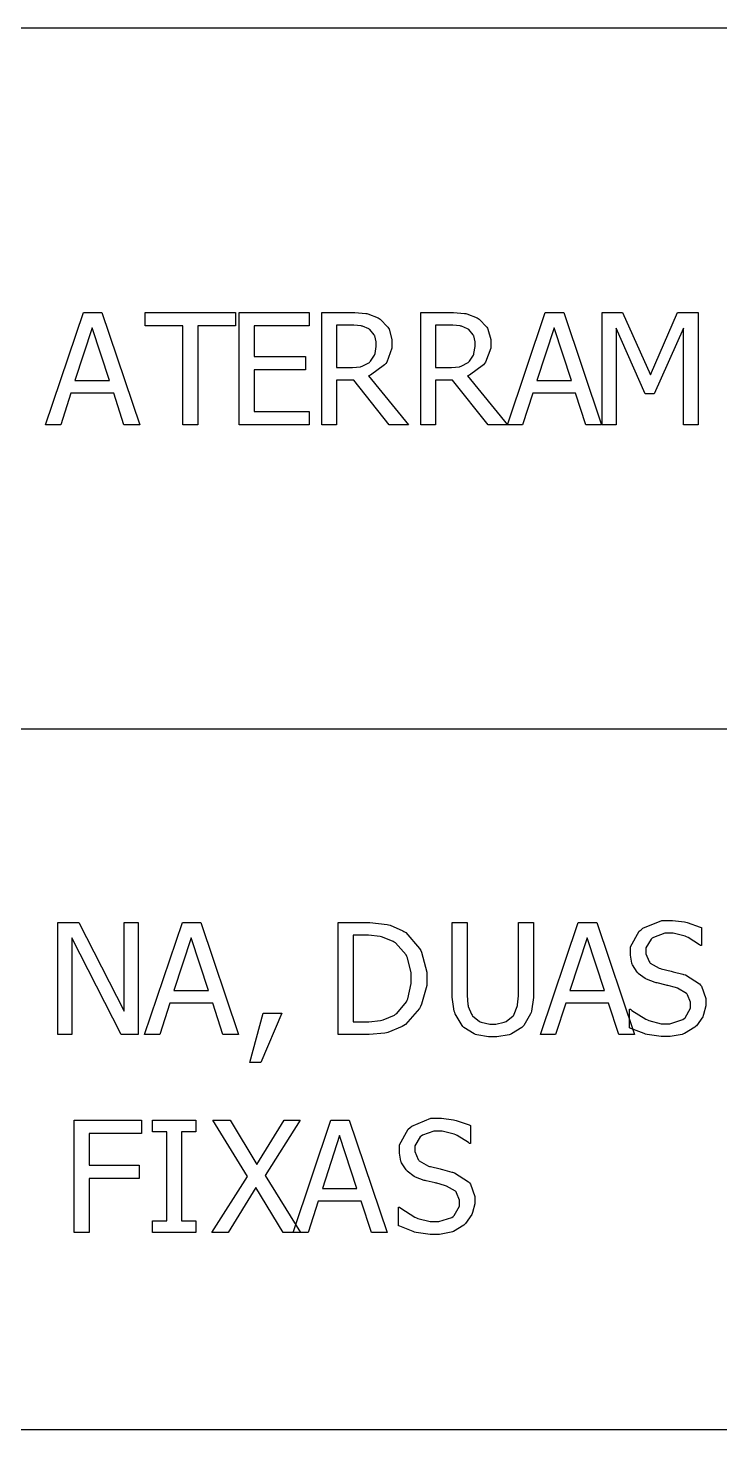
# Model space of a CAD drawing. Header units: millimetres. Extents: x 1974 to 2560, y 1429 to 1567.
# Drawn here: x 2482.3 to 2483.342, y 1520.339 to 1522.451 of the extents above; entities that cross this region are included whole.
import ezdxf

# ---------------------------------------------------------------- set-up
doc = ezdxf.new("R2010")
doc.units = ezdxf.units.MM
doc.layers.add('TEXTO', color=4, linetype='Continuous')

msp = doc.modelspace()

# ---------------------------------------------------------------- linework, layer by layer
at = {"layer": 'TEXTO', "color": 0}
for p, q in [((2507.7976, 1522.4505), (2478.9131, 1522.4505)), ((2482.3266, 1521.853), (2482.3835, 1522.0219)), ((2482.3835, 1522.0219), (2482.4112, 1522.0219)), ((2482.4112, 1522.0219), (2482.4682, 1521.853)), ((2482.4765, 1522.002), (2482.4765, 1522.0219)), ((2482.4765, 1522.0219), (2482.6125, 1522.0219)), ((2482.6125, 1522.0219), (2482.6125, 1522.002)), ((2482.6181, 1521.853), (2482.6181, 1522.0219)), ((2482.6181, 1522.0219), (2482.7236, 1522.0219)), ((2482.7236, 1522.0219), (2482.7236, 1522.002)), ((2482.7423, 1521.853), (2482.7423, 1522.0219)), ((2482.7423, 1522.0219), (2482.7858, 1522.0219)), ((2482.7858, 1522.0219), (2482.7919, 1522.0219)), ((2482.7919, 1522.0219), (2482.8085, 1522.0207)), ((2482.8085, 1522.0207), (2482.8102, 1522.0204)), ((2482.8102, 1522.0204), (2482.8117, 1522.0202)), ((2482.8117, 1522.0202), (2482.8272, 1522.014)), ((2482.8272, 1522.014), (2482.8288, 1522.013)), ((2482.8288, 1522.013), (2482.8302, 1522.0121)), ((2482.8913, 1521.853), (2482.8913, 1522.0219)), ((2482.8913, 1522.0219), (2482.9348, 1522.0219)), ((2482.9348, 1522.0219), (2482.9409, 1522.0219)), ((2482.9409, 1522.0219), (2482.9575, 1522.0207)), ((2482.9575, 1522.0207), (2482.9592, 1522.0204)), ((2482.9592, 1522.0204), (2482.9607, 1522.0202)), ((2482.9607, 1522.0202), (2482.9763, 1522.014)), ((2482.9763, 1522.014), (2482.9778, 1522.013)), ((2482.9778, 1522.013), (2482.9793, 1522.0121)), ((2483.022, 1521.853), (2483.0789, 1522.0219)), ((2483.0789, 1522.0219), (2483.1066, 1522.0219)), ((2483.1066, 1522.0219), (2483.1635, 1521.853)), ((2483.1645, 1521.853), (2483.1645, 1522.0219)), ((2483.1645, 1522.0219), (2483.1951, 1522.0219)), ((2483.1951, 1522.0219), (2483.2373, 1521.9279)), ((2483.2373, 1521.9279), (2483.2781, 1522.0219)), ((2483.2781, 1522.0219), (2483.3092, 1522.0219)), ((2483.3092, 1522.0219), (2483.3092, 1521.853)), ((2483.3092, 1522.0219), (2483.3092, 1522.0219)), ((2482.3968, 1521.999), (2482.3708, 1521.9194)), ((2482.4229, 1521.9194), (2482.3968, 1521.999)), ((2482.5333, 1522.002), (2482.4765, 1522.002)), ((2482.5333, 1521.853), (2482.5333, 1522.002)), ((2482.6125, 1522.002), (2482.5558, 1522.002)), ((2482.5558, 1522.002), (2482.5558, 1521.853)), ((2482.7236, 1522.002), (2482.6405, 1522.002)), ((2482.6405, 1522.002), (2482.6405, 1521.9558)), ((2482.787, 1522.0027), (2482.7647, 1522.0027)), ((2482.7647, 1522.0027), (2482.7647, 1521.9389)), ((2482.7906, 1522.0027), (2482.787, 1522.0027)), ((2482.8016, 1522.0017), (2482.7906, 1522.0027)), ((2482.8027, 1522.0014), (2482.8016, 1522.0017)), ((2482.8038, 1522.0012), (2482.8027, 1522.0014)), ((2482.813, 1521.9974), (2482.8038, 1522.0012)), ((2482.8139, 1521.9969), (2482.813, 1521.9974)), ((2482.8147, 1521.9963), (2482.8139, 1521.9969)), ((2482.8214, 1521.9884), (2482.8147, 1521.9963)), ((2482.8302, 1522.0121), (2482.8419, 1521.9999)), ((2482.8419, 1521.9999), (2482.8428, 1521.9983)), ((2482.8428, 1521.9983), (2482.8436, 1521.9969)), ((2482.8436, 1521.9969), (2482.848, 1521.9814)), ((2482.9359, 1522.0027), (2482.9137, 1522.0027)), ((2482.9137, 1522.0027), (2482.9137, 1521.9389)), ((2482.9396, 1522.0027), (2482.9359, 1522.0027)), ((2482.9506, 1522.0017), (2482.9396, 1522.0027)), ((2482.9517, 1522.0014), (2482.9506, 1522.0017)), ((2482.9528, 1522.0012), (2482.9517, 1522.0014)), ((2482.962, 1521.9974), (2482.9528, 1522.0012)), ((2482.9629, 1521.9969), (2482.962, 1521.9974)), ((2482.9637, 1521.9963), (2482.9629, 1521.9969)), ((2482.9704, 1521.9884), (2482.9637, 1521.9963)), ((2482.9793, 1522.0121), (2482.9909, 1521.9999)), ((2482.9909, 1521.9999), (2482.9918, 1521.9983)), ((2482.9918, 1521.9983), (2482.9926, 1521.9969)), ((2482.9926, 1521.9969), (2482.9969, 1521.9814)), ((2483.0922, 1521.999), (2483.0662, 1521.9194)), ((2483.1183, 1521.9194), (2483.0922, 1521.999)), ((2483.2292, 1521.8996), (2483.1855, 1521.9985)), ((2483.1855, 1521.9985), (2483.1855, 1521.853)), ((2483.2868, 1521.9985), (2483.2428, 1521.8996)), ((2483.2868, 1521.853), (2483.2868, 1521.9985)), ((2482.8219, 1521.9874), (2482.8214, 1521.9884)), ((2482.8223, 1521.9866), (2482.8219, 1521.9874)), ((2482.8245, 1521.9776), (2482.8223, 1521.9866)), ((2482.8226, 1521.9601), (2482.8245, 1521.9709)), ((2482.8245, 1521.9744), (2482.8245, 1521.9776)), ((2482.8245, 1521.9709), (2482.8245, 1521.9744)), ((2482.8245, 1521.9744), (2482.8245, 1521.9744)), ((2482.848, 1521.9814), (2482.848, 1521.9761)), ((2482.848, 1521.9761), (2482.848, 1521.9684)), ((2482.9709, 1521.9874), (2482.9704, 1521.9884)), ((2482.9713, 1521.9866), (2482.9709, 1521.9874)), ((2482.9734, 1521.9776), (2482.9713, 1521.9866)), ((2482.9715, 1521.9601), (2482.9734, 1521.9709)), ((2482.9734, 1521.9744), (2482.9734, 1521.9776)), ((2482.9734, 1521.9709), (2482.9734, 1521.9744)), ((2482.9734, 1521.9744), (2482.9734, 1521.9744)), ((2482.9969, 1521.9814), (2482.9969, 1521.9761)), ((2482.9969, 1521.9761), (2482.9969, 1521.9684)), ((2482.6405, 1521.9558), (2482.718, 1521.9558)), ((2482.718, 1521.9558), (2482.718, 1521.9358)), ((2482.8157, 1521.9485), (2482.8218, 1521.9579)), ((2482.8218, 1521.9579), (2482.8222, 1521.9589)), ((2482.8222, 1521.9589), (2482.8226, 1521.9601)), ((2482.848, 1521.9684), (2482.8402, 1521.9472)), ((2482.9647, 1521.9485), (2482.9707, 1521.9579)), ((2482.9707, 1521.9579), (2482.9711, 1521.9589)), ((2482.9711, 1521.9589), (2482.9715, 1521.9601)), ((2482.9969, 1521.9684), (2482.9891, 1521.9472)), ((2482.718, 1521.9358), (2482.6405, 1521.9358)), ((2482.6405, 1521.9358), (2482.6405, 1521.873)), ((2482.7647, 1521.9389), (2482.7845, 1521.9389)), ((2482.7845, 1521.9389), (2482.7887, 1521.9389)), ((2482.7887, 1521.9389), (2482.8005, 1521.9403)), ((2482.8005, 1521.9403), (2482.8018, 1521.9406)), ((2482.8018, 1521.9406), (2482.8031, 1521.9409)), ((2482.8031, 1521.9409), (2482.814, 1521.9467)), ((2482.814, 1521.9467), (2482.8149, 1521.9476)), ((2482.8149, 1521.9476), (2482.8157, 1521.9485)), ((2482.837, 1521.943), (2482.8156, 1521.9276)), ((2482.8386, 1521.9451), (2482.837, 1521.943)), ((2482.8402, 1521.9472), (2482.8386, 1521.9451)), ((2482.9137, 1521.9389), (2482.9335, 1521.9389)), ((2482.9335, 1521.9389), (2482.9378, 1521.9389)), ((2482.9378, 1521.9389), (2482.9495, 1521.9403)), ((2482.9495, 1521.9403), (2482.9509, 1521.9406)), ((2482.9509, 1521.9406), (2482.9521, 1521.9409)), ((2482.9521, 1521.9409), (2482.963, 1521.9467)), ((2482.963, 1521.9467), (2482.9639, 1521.9476)), ((2482.9639, 1521.9476), (2482.9647, 1521.9485)), ((2482.986, 1521.943), (2482.9646, 1521.9276)), ((2482.9875, 1521.9451), (2482.986, 1521.943)), ((2482.9891, 1521.9472), (2482.9875, 1521.9451)), ((2482.3708, 1521.9194), (2482.4229, 1521.9194)), ((2482.3708, 1521.9194), (2482.3708, 1521.9194)), ((2482.7904, 1521.9202), (2482.7647, 1521.9202)), ((2482.7647, 1521.9202), (2482.7647, 1521.853)), ((2482.8439, 1521.853), (2482.7904, 1521.9202)), ((2482.8156, 1521.9276), (2482.8129, 1521.9265)), ((2482.8129, 1521.9265), (2482.873, 1521.853)), ((2482.8129, 1521.9265), (2482.8129, 1521.9265)), ((2482.9393, 1521.9202), (2482.9137, 1521.9202)), ((2482.9137, 1521.9202), (2482.9137, 1521.853)), ((2482.9928, 1521.853), (2482.9393, 1521.9202)), ((2482.9646, 1521.9276), (2482.9619, 1521.9265)), ((2482.9619, 1521.9265), (2483.0221, 1521.853)), ((2482.9619, 1521.9265), (2482.9619, 1521.9265)), ((2483.0662, 1521.9194), (2483.1183, 1521.9194)), ((2483.0662, 1521.9194), (2483.0662, 1521.9194)), ((2482.3646, 1521.9003), (2482.3493, 1521.853)), ((2482.4291, 1521.9003), (2482.3646, 1521.9003)), ((2482.4444, 1521.853), (2482.4291, 1521.9003)), ((2483.06, 1521.9003), (2483.0447, 1521.853)), ((2483.1245, 1521.9003), (2483.06, 1521.9003)), ((2483.1398, 1521.853), (2483.1245, 1521.9003)), ((2483.2428, 1521.8996), (2483.2292, 1521.8996)), ((2482.6405, 1521.873), (2482.7236, 1521.873)), ((2482.7236, 1521.873), (2482.7236, 1521.853)), ((2482.3493, 1521.853), (2482.3266, 1521.853)), ((2482.3493, 1521.853), (2482.3493, 1521.853)), ((2482.4682, 1521.853), (2482.4444, 1521.853)), ((2482.5558, 1521.853), (2482.5333, 1521.853)), ((2482.5558, 1521.853), (2482.5558, 1521.853)), ((2482.7236, 1521.853), (2482.6181, 1521.853)), ((2482.7236, 1521.853), (2482.7236, 1521.853)), ((2482.7647, 1521.853), (2482.7423, 1521.853)), ((2482.873, 1521.853), (2482.8439, 1521.853)), ((2482.9137, 1521.853), (2482.8913, 1521.853)), ((2483.0221, 1521.853), (2482.9928, 1521.853)), ((2483.0447, 1521.853), (2483.022, 1521.853)), ((2483.0447, 1521.853), (2483.0447, 1521.853)), ((2483.1635, 1521.853), (2483.1398, 1521.853)), ((2483.1855, 1521.853), (2483.1645, 1521.853)), ((2483.3092, 1521.853), (2483.2868, 1521.853)), ((2507.7976, 1521.3945), (2478.9131, 1521.3945)), ((2483.2256, 1521.0946), (2483.2542, 1521.1061)), ((2483.2542, 1521.1061), (2483.2638, 1521.1061)), ((2483.2638, 1521.1061), (2483.2705, 1521.1061)), ((2483.2705, 1521.1061), (2483.2886, 1521.1038)), ((2482.3448, 1520.9341), (2482.3448, 1521.103)), ((2482.3448, 1521.103), (2482.3767, 1521.103)), ((2482.3767, 1521.103), (2482.4446, 1520.9693)), ((2482.4446, 1520.9693), (2482.4446, 1521.103)), ((2482.4446, 1521.103), (2482.4657, 1521.103)), ((2482.4657, 1521.103), (2482.4657, 1520.9341)), ((2482.4657, 1521.103), (2482.4657, 1521.103)), ((2482.4756, 1520.9341), (2482.5325, 1521.103)), ((2482.5325, 1521.103), (2482.5603, 1521.103)), ((2482.5603, 1521.103), (2482.6172, 1520.9341)), ((2482.7671, 1520.9341), (2482.7671, 1521.103)), ((2482.7671, 1521.103), (2482.8055, 1521.103)), ((2482.8067, 1521.0837), (2482.7896, 1521.0837)), ((2482.7896, 1521.0837), (2482.7896, 1520.9534)), ((2482.8055, 1521.103), (2482.8148, 1521.103)), ((2482.8126, 1521.0837), (2482.8067, 1521.0837)), ((2482.8303, 1521.0817), (2482.8126, 1521.0837)), ((2482.8148, 1521.103), (2482.8406, 1521.1001)), ((2482.8406, 1521.1001), (2482.843, 1521.0994)), ((2482.843, 1521.0994), (2482.8452, 1521.0988)), ((2482.8452, 1521.0988), (2482.8644, 1521.0907)), ((2482.8644, 1521.0907), (2482.8661, 1521.0896)), ((2482.8661, 1521.0896), (2482.8688, 1521.0879)), ((2482.8688, 1521.0879), (2482.8897, 1521.064)), ((2482.9388, 1520.9976), (2482.9388, 1521.103)), ((2482.9388, 1521.103), (2482.9613, 1521.103)), ((2482.9613, 1521.103), (2482.9613, 1520.9976)), ((2483.0385, 1520.997), (2483.0385, 1521.103)), ((2483.0385, 1521.103), (2483.061, 1521.103)), ((2483.061, 1521.103), (2483.061, 1520.9976)), ((2483.0716, 1520.9341), (2483.1286, 1521.103)), ((2483.1286, 1521.103), (2483.1563, 1521.103)), ((2483.1563, 1521.103), (2483.2132, 1520.9341)), ((2483.2071, 1521.0664), (2483.2203, 1521.0899)), ((2483.2203, 1521.0899), (2483.223, 1521.0922)), ((2483.223, 1521.0922), (2483.2256, 1521.0946)), ((2483.259, 1521.0867), (2483.2416, 1521.0805)), ((2483.2654, 1521.0867), (2483.259, 1521.0867)), ((2483.2714, 1521.0867), (2483.2654, 1521.0867)), ((2483.2896, 1521.0822), (2483.2714, 1521.0867)), ((2483.2886, 1521.1038), (2483.2907, 1521.1033)), ((2483.2907, 1521.1033), (2483.2927, 1521.1028)), ((2483.2927, 1521.1028), (2483.3122, 1521.0961)), ((2483.3122, 1521.0961), (2483.3141, 1521.0953)), ((2483.3141, 1521.0953), (2483.3141, 1521.0682)), ((2482.4405, 1520.9341), (2482.3658, 1521.0798)), ((2482.3658, 1521.0798), (2482.3658, 1520.9341)), ((2482.5458, 1521.0801), (2482.5198, 1521.0004)), ((2482.5719, 1521.0004), (2482.5458, 1521.0801)), ((2482.8321, 1521.0814), (2482.8303, 1521.0817)), ((2482.8337, 1521.081), (2482.8321, 1521.0814)), ((2482.8498, 1521.0745), (2482.8337, 1521.081)), ((2482.8513, 1521.0735), (2482.8498, 1521.0745)), ((2482.8533, 1521.0722), (2482.8513, 1521.0735)), ((2482.8694, 1521.0544), (2482.8533, 1521.0722)), ((2482.8897, 1521.064), (2482.8913, 1521.061)), ((2483.1419, 1521.0801), (2483.1159, 1521.0004)), ((2483.168, 1521.0004), (2483.1419, 1521.0801)), ((2483.2071, 1521.0578), (2483.2071, 1521.0664)), ((2483.2384, 1521.0781), (2483.2303, 1521.0647)), ((2483.2303, 1521.0647), (2483.2303, 1521.0601)), ((2483.24, 1521.0793), (2483.2384, 1521.0781)), ((2483.2416, 1521.0805), (2483.24, 1521.0793)), ((2483.2917, 1521.0812), (2483.2896, 1521.0822)), ((2483.2938, 1521.0803), (2483.2917, 1521.0812)), ((2483.3111, 1521.0695), (2483.2938, 1521.0803)), ((2483.3124, 1521.0682), (2483.3111, 1521.0695)), ((2483.3141, 1521.0682), (2483.3124, 1521.0682)), ((2482.8704, 1521.052), (2482.8694, 1521.0544)), ((2482.8715, 1521.0498), (2482.8704, 1521.052)), ((2482.8769, 1521.027), (2482.8715, 1521.0498)), ((2482.8913, 1521.061), (2482.8927, 1521.0581)), ((2482.8927, 1521.0581), (2482.9003, 1521.0284)), ((2483.2071, 1521.0538), (2483.2071, 1521.0578)), ((2483.2094, 1521.0416), (2483.2071, 1521.0538)), ((2483.2099, 1521.0403), (2483.2094, 1521.0416)), ((2483.2303, 1521.0601), (2483.2303, 1521.0558)), ((2483.2303, 1521.0558), (2483.2351, 1521.0441)), ((2483.2351, 1521.0441), (2483.2361, 1521.043)), ((2483.2361, 1521.043), (2483.2369, 1521.042)), ((2483.2369, 1521.042), (2483.2506, 1521.0342)), ((2482.8769, 1521.0187), (2482.8769, 1521.027)), ((2482.9003, 1521.0284), (2482.9003, 1521.0184)), ((2483.2104, 1521.0391), (2483.2099, 1521.0403)), ((2483.2172, 1521.0282), (2483.2104, 1521.0391)), ((2483.218, 1521.0272), (2483.2172, 1521.0282)), ((2483.2189, 1521.0263), (2483.218, 1521.0272)), ((2483.2291, 1521.0187), (2483.2189, 1521.0263)), ((2483.2506, 1521.0342), (2483.2525, 1521.0337)), ((2483.2525, 1521.0337), (2483.2536, 1521.0334)), ((2483.2536, 1521.0334), (2483.2682, 1521.0299)), ((2483.2682, 1521.0299), (2483.2699, 1521.0294)), ((2483.2699, 1521.0294), (2483.2716, 1521.0289)), ((2483.2716, 1521.0289), (2483.2859, 1521.0253)), ((2483.2859, 1521.0253), (2483.2871, 1521.0249)), ((2483.2871, 1521.0249), (2483.29, 1521.024)), ((2483.29, 1521.024), (2483.3113, 1521.0106)), ((2482.5198, 1521.0004), (2482.5719, 1521.0004)), ((2482.5198, 1521.0004), (2482.5198, 1521.0004)), ((2482.872, 1520.988), (2482.8769, 1521.0111)), ((2482.8769, 1521.0111), (2482.8769, 1521.0187)), ((2482.8769, 1521.0187), (2482.8769, 1521.0187)), ((2482.9003, 1521.008), (2482.8924, 1520.9798)), ((2482.9003, 1521.0184), (2482.9003, 1521.008)), ((2482.9003, 1521.0184), (2482.9003, 1521.0184)), ((2483.1159, 1521.0004), (2483.168, 1521.0004)), ((2483.1159, 1521.0004), (2483.1159, 1521.0004)), ((2483.2302, 1521.018), (2483.2291, 1521.0187)), ((2483.2314, 1521.0174), (2483.2302, 1521.018)), ((2483.2445, 1521.0127), (2483.2314, 1521.0174)), ((2483.246, 1521.0123), (2483.2445, 1521.0127)), ((2483.2475, 1521.0119), (2483.246, 1521.0123)), ((2483.261, 1521.0086), (2483.2475, 1521.0119)), ((2483.2622, 1521.0083), (2483.261, 1521.0086)), ((2483.2632, 1521.0081), (2483.2622, 1521.0083)), ((2483.2751, 1521.0049), (2483.2632, 1521.0081)), ((2483.2764, 1521.0045), (2483.2751, 1521.0049)), ((2483.2782, 1521.004), (2483.2764, 1521.0045)), ((2483.2915, 1520.9962), (2483.2782, 1521.004)), ((2483.3113, 1521.0106), (2483.3126, 1521.0088)), ((2483.3126, 1521.0088), (2483.3139, 1521.007)), ((2483.3139, 1521.007), (2483.3206, 1520.9884)), ((2482.5136, 1520.9813), (2482.4983, 1520.9341)), ((2482.5781, 1520.9813), (2482.5136, 1520.9813)), ((2482.5934, 1520.9341), (2482.5781, 1520.9813)), ((2482.8554, 1520.966), (2482.87, 1520.9837)), ((2482.87, 1520.9837), (2482.871, 1520.9858)), ((2482.871, 1520.9858), (2482.872, 1520.988)), ((2482.8924, 1520.9798), (2482.8909, 1520.9767)), ((2482.9388, 1520.9906), (2482.9388, 1520.9976)), ((2482.9418, 1520.9694), (2482.9388, 1520.9906)), ((2482.9613, 1520.9976), (2482.9613, 1520.9928)), ((2482.9613, 1520.9928), (2482.9625, 1520.9793)), ((2482.9625, 1520.9793), (2482.9628, 1520.978)), ((2482.9628, 1520.978), (2482.963, 1520.9767)), ((2483.037, 1520.9778), (2483.0372, 1520.9792)), ((2483.0372, 1520.9792), (2483.0385, 1520.9926)), ((2483.0385, 1520.9926), (2483.0385, 1520.997)), ((2483.061, 1520.9901), (2483.058, 1520.9696)), ((2483.061, 1520.9976), (2483.061, 1520.9901)), ((2483.1096, 1520.9813), (2483.0943, 1520.9341)), ((2483.1742, 1520.9813), (2483.1096, 1520.9813)), ((2483.1895, 1520.9341), (2483.1742, 1520.9813)), ((2483.2923, 1520.9951), (2483.2915, 1520.9962)), ((2483.2931, 1520.9942), (2483.2923, 1520.9951)), ((2483.2973, 1520.9829), (2483.2931, 1520.9942)), ((2483.2973, 1520.9787), (2483.2973, 1520.9829)), ((2483.2973, 1520.974), (2483.2973, 1520.9787)), ((2483.3206, 1520.9884), (2483.3206, 1520.9822)), ((2483.3206, 1520.9822), (2483.3206, 1520.9773)), ((2482.6341, 1520.8922), (2482.6541, 1520.9664)), ((2482.6824, 1520.9664), (2482.6507, 1520.8922)), ((2482.6541, 1520.9664), (2482.6824, 1520.9664)), ((2482.6541, 1520.9664), (2482.6541, 1520.9664)), ((2482.8347, 1520.9562), (2482.8519, 1520.9635)), ((2482.8519, 1520.9635), (2482.8534, 1520.9647)), ((2482.8534, 1520.9647), (2482.8554, 1520.966)), ((2482.8893, 1520.9736), (2482.8684, 1520.9493)), ((2482.8909, 1520.9767), (2482.8893, 1520.9736)), ((2482.9425, 1520.9673), (2482.9418, 1520.9694)), ((2482.9431, 1520.9652), (2482.9425, 1520.9673)), ((2482.9535, 1520.9477), (2482.9431, 1520.9652)), ((2482.963, 1520.9767), (2482.9678, 1520.9647)), ((2482.9678, 1520.9647), (2482.9686, 1520.9635)), ((2482.9686, 1520.9635), (2482.9693, 1520.9625)), ((2482.9693, 1520.9625), (2482.9796, 1520.9539)), ((2483.0199, 1520.9539), (2483.0305, 1520.9625)), ((2483.0305, 1520.9625), (2483.0313, 1520.9635)), ((2483.0313, 1520.9635), (2483.0319, 1520.9647)), ((2483.0319, 1520.9647), (2483.0367, 1520.9766)), ((2483.0367, 1520.9766), (2483.037, 1520.9778)), ((2483.0568, 1520.9654), (2483.0464, 1520.9476)), ((2483.0575, 1520.9675), (2483.0568, 1520.9654)), ((2483.058, 1520.9696), (2483.0575, 1520.9675)), ((2483.2058, 1520.9442), (2483.2058, 1520.9723)), ((2483.2058, 1520.9723), (2483.2074, 1520.9723)), ((2483.2074, 1520.9723), (2483.2092, 1520.9706)), ((2483.2092, 1520.9706), (2483.2301, 1520.9572)), ((2483.2301, 1520.9572), (2483.2326, 1520.9562)), ((2483.2666, 1520.9505), (2483.2861, 1520.957)), ((2483.2861, 1520.957), (2483.2878, 1520.9583)), ((2483.2878, 1520.9583), (2483.2893, 1520.9596)), ((2483.2893, 1520.9596), (2483.2973, 1520.974)), ((2483.316, 1520.9611), (2483.3065, 1520.9475)), ((2483.3167, 1520.9627), (2483.316, 1520.9611)), ((2483.3173, 1520.9644), (2483.3167, 1520.9627)), ((2483.3206, 1520.9773), (2483.3173, 1520.9644)), ((2482.7896, 1520.9534), (2482.8067, 1520.9534)), ((2482.8067, 1520.9534), (2482.8132, 1520.9534)), ((2482.8132, 1520.9534), (2482.8309, 1520.9553)), ((2482.8375, 1520.9364), (2482.8139, 1520.9341)), ((2482.8309, 1520.9553), (2482.8329, 1520.9557)), ((2482.8329, 1520.9557), (2482.8347, 1520.9562)), ((2482.8398, 1520.9368), (2482.8375, 1520.9364)), ((2482.8419, 1520.9373), (2482.8398, 1520.9368)), ((2482.8636, 1520.9463), (2482.8419, 1520.9373)), ((2482.8658, 1520.9476), (2482.8636, 1520.9463)), ((2482.8684, 1520.9493), (2482.8658, 1520.9476)), ((2482.9549, 1520.9461), (2482.9535, 1520.9477)), ((2482.9562, 1520.9449), (2482.9549, 1520.9461)), ((2482.972, 1520.9352), (2482.9562, 1520.9449)), ((2482.9796, 1520.9539), (2482.9809, 1520.9533)), ((2482.9809, 1520.9533), (2482.9822, 1520.9527)), ((2482.9822, 1520.9527), (2482.9954, 1520.9498)), ((2482.9954, 1520.9498), (2482.9998, 1520.9498)), ((2482.9998, 1520.9498), (2483.0045, 1520.9498)), ((2483.0045, 1520.9498), (2483.0172, 1520.9527)), ((2483.0172, 1520.9527), (2483.0185, 1520.9533)), ((2483.0185, 1520.9533), (2483.0199, 1520.9539)), ((2483.0436, 1520.9449), (2483.0279, 1520.9352)), ((2483.0449, 1520.9461), (2483.0436, 1520.9449)), ((2483.0464, 1520.9476), (2483.0449, 1520.9461)), ((2483.2076, 1520.9433), (2483.2058, 1520.9442)), ((2483.2278, 1520.9356), (2483.2076, 1520.9433)), ((2483.2326, 1520.9562), (2483.2349, 1520.9552)), ((2483.2349, 1520.9552), (2483.2534, 1520.9505)), ((2483.2534, 1520.9505), (2483.2596, 1520.9505)), ((2483.2596, 1520.9505), (2483.2666, 1520.9505)), ((2483.2886, 1520.9357), (2483.2869, 1520.9351)), ((2483.304, 1520.9452), (2483.2886, 1520.9357)), ((2483.3053, 1520.9463), (2483.304, 1520.9452)), ((2483.3065, 1520.9475), (2483.3053, 1520.9463)), ((2482.3658, 1520.9341), (2482.3448, 1520.9341)), ((2482.4657, 1520.9341), (2482.4405, 1520.9341)), ((2482.4983, 1520.9341), (2482.4756, 1520.9341)), ((2482.4983, 1520.9341), (2482.4983, 1520.9341)), ((2482.6172, 1520.9341), (2482.5934, 1520.9341)), ((2482.806, 1520.9341), (2482.7671, 1520.9341)), ((2482.8139, 1520.9341), (2482.806, 1520.9341)), ((2482.9739, 1520.9345), (2482.972, 1520.9352)), ((2482.9758, 1520.9339), (2482.9739, 1520.9345)), ((2482.9933, 1520.9306), (2482.9758, 1520.9339)), ((2482.9998, 1520.9306), (2482.9933, 1520.9306)), ((2483.006, 1520.9306), (2482.9998, 1520.9306)), ((2482.9998, 1520.9306), (2482.9998, 1520.9306)), ((2483.0243, 1520.9339), (2483.006, 1520.9306)), ((2483.0261, 1520.9345), (2483.0243, 1520.9339)), ((2483.0279, 1520.9352), (2483.0261, 1520.9345)), ((2483.0943, 1520.9341), (2483.0716, 1520.9341)), ((2483.0943, 1520.9341), (2483.0943, 1520.9341)), ((2483.2132, 1520.9341), (2483.1895, 1520.9341)), ((2483.23, 1520.9349), (2483.2278, 1520.9356)), ((2483.2321, 1520.9343), (2483.23, 1520.9349)), ((2483.2533, 1520.9311), (2483.2321, 1520.9343)), ((2483.2612, 1520.9311), (2483.2533, 1520.9311)), ((2483.2671, 1520.9311), (2483.2612, 1520.9311)), ((2483.2612, 1520.9311), (2483.2612, 1520.9311)), ((2483.2852, 1520.9344), (2483.2671, 1520.9311)), ((2483.2869, 1520.9351), (2483.2852, 1520.9344)), ((2482.6507, 1520.8922), (2482.6341, 1520.8922)), ((2482.3697, 1520.636), (2482.3697, 1520.805)), ((2482.3697, 1520.805), (2482.4708, 1520.805)), ((2482.4708, 1520.805), (2482.4708, 1520.785)), ((2482.4708, 1520.805), (2482.4708, 1520.805)), ((2482.4873, 1520.7877), (2482.4873, 1520.805)), ((2482.4873, 1520.805), (2482.5529, 1520.805)), ((2482.5529, 1520.805), (2482.5529, 1520.7877)), ((2482.6306, 1520.7206), (2482.5785, 1520.805)), ((2482.5785, 1520.805), (2482.6042, 1520.805)), ((2482.6042, 1520.805), (2482.6446, 1520.7386)), ((2482.6446, 1520.7386), (2482.6855, 1520.805)), ((2482.7099, 1520.805), (2482.6571, 1520.7217)), ((2482.6855, 1520.805), (2482.7099, 1520.805)), ((2482.6992, 1520.636), (2482.756, 1520.805)), ((2482.756, 1520.805), (2482.7838, 1520.805)), ((2482.7838, 1520.805), (2482.8407, 1520.636)), ((2482.8593, 1520.7683), (2482.8726, 1520.7918)), ((2482.8726, 1520.7918), (2482.8753, 1520.7941)), ((2482.8753, 1520.7941), (2482.8779, 1520.7964)), ((2482.8779, 1520.7964), (2482.9064, 1520.808)), ((2482.9112, 1520.7887), (2482.8938, 1520.7825)), ((2482.9064, 1520.808), (2482.916, 1520.808)), ((2482.9176, 1520.7887), (2482.9112, 1520.7887)), ((2482.916, 1520.808), (2482.9227, 1520.808)), ((2482.9236, 1520.7887), (2482.9176, 1520.7887)), ((2482.9227, 1520.808), (2482.9408, 1520.8056)), ((2482.9418, 1520.7841), (2482.9236, 1520.7887)), ((2482.9408, 1520.8056), (2482.9429, 1520.8051)), ((2482.9429, 1520.8051), (2482.9449, 1520.8048)), ((2482.9449, 1520.8048), (2482.9644, 1520.798)), ((2482.9644, 1520.798), (2482.9663, 1520.7971)), ((2482.9663, 1520.7971), (2482.9663, 1520.7702)), ((2482.4708, 1520.785), (2482.3922, 1520.785)), ((2482.3922, 1520.785), (2482.3922, 1520.7373)), ((2482.5089, 1520.7877), (2482.4873, 1520.7877)), ((2482.5089, 1520.6534), (2482.5089, 1520.7877)), ((2482.5529, 1520.7877), (2482.5314, 1520.7877)), ((2482.5314, 1520.7877), (2482.5314, 1520.6534)), ((2482.7693, 1520.782), (2482.7434, 1520.7024)), ((2482.7954, 1520.7024), (2482.7693, 1520.782)), ((2482.8593, 1520.7597), (2482.8593, 1520.7683)), ((2482.8906, 1520.7801), (2482.8826, 1520.7666)), ((2482.8922, 1520.7813), (2482.8906, 1520.7801)), ((2482.8938, 1520.7825), (2482.8922, 1520.7813)), ((2482.944, 1520.7832), (2482.9418, 1520.7841)), ((2482.946, 1520.7823), (2482.944, 1520.7832)), ((2482.9633, 1520.7715), (2482.946, 1520.7823)), ((2482.9646, 1520.7702), (2482.9633, 1520.7715)), ((2482.9663, 1520.7702), (2482.9646, 1520.7702)), ((2482.8593, 1520.7556), (2482.8593, 1520.7597)), ((2482.8616, 1520.7435), (2482.8593, 1520.7556)), ((2482.8826, 1520.7666), (2482.8826, 1520.7621)), ((2482.8826, 1520.7621), (2482.8826, 1520.7578)), ((2482.8826, 1520.7578), (2482.8873, 1520.746)), ((2482.8873, 1520.746), (2482.8883, 1520.7449)), ((2482.3922, 1520.7373), (2482.4675, 1520.7373)), ((2482.4675, 1520.7373), (2482.4675, 1520.7173)), ((2482.8621, 1520.7423), (2482.8616, 1520.7435)), ((2482.8626, 1520.741), (2482.8621, 1520.7423)), ((2482.8694, 1520.7302), (2482.8626, 1520.741)), ((2482.8702, 1520.7292), (2482.8694, 1520.7302)), ((2482.8711, 1520.7283), (2482.8702, 1520.7292)), ((2482.8813, 1520.7206), (2482.8711, 1520.7283)), ((2482.8883, 1520.7449), (2482.8891, 1520.744)), ((2482.8891, 1520.744), (2482.9029, 1520.7361)), ((2482.9029, 1520.7361), (2482.9048, 1520.7356)), ((2482.9048, 1520.7356), (2482.9059, 1520.7353)), ((2482.9059, 1520.7353), (2482.9205, 1520.7317)), ((2482.9205, 1520.7317), (2482.9222, 1520.7312)), ((2482.9222, 1520.7312), (2482.9239, 1520.7309)), ((2482.9239, 1520.7309), (2482.9381, 1520.7271)), ((2482.9381, 1520.7271), (2482.9393, 1520.7268)), ((2482.9393, 1520.7268), (2482.9422, 1520.7259)), ((2482.9422, 1520.7259), (2482.9635, 1520.7125)), ((2482.4675, 1520.7173), (2482.3922, 1520.7173)), ((2482.3922, 1520.7173), (2482.3922, 1520.636)), ((2482.5769, 1520.636), (2482.6306, 1520.7206)), ((2482.6431, 1520.7037), (2482.6012, 1520.636)), ((2482.6842, 1520.636), (2482.6431, 1520.7037)), ((2482.6571, 1520.7217), (2482.7101, 1520.636)), ((2482.6571, 1520.7217), (2482.6571, 1520.7217)), ((2482.8825, 1520.72), (2482.8813, 1520.7206)), ((2482.8836, 1520.7194), (2482.8825, 1520.72)), ((2482.8967, 1520.7145), (2482.8836, 1520.7194)), ((2482.8982, 1520.7142), (2482.8967, 1520.7145)), ((2482.8997, 1520.7138), (2482.8982, 1520.7142)), ((2482.9132, 1520.7106), (2482.8997, 1520.7138)), ((2482.9144, 1520.7103), (2482.9132, 1520.7106)), ((2482.9154, 1520.7101), (2482.9144, 1520.7103)), ((2482.9273, 1520.7069), (2482.9154, 1520.7101)), ((2482.9286, 1520.7065), (2482.9273, 1520.7069)), ((2482.9304, 1520.706), (2482.9286, 1520.7065)), ((2482.9437, 1520.6981), (2482.9304, 1520.706)), ((2482.9635, 1520.7125), (2482.9648, 1520.7107)), ((2482.9648, 1520.7107), (2482.9662, 1520.7089)), ((2482.9662, 1520.7089), (2482.9729, 1520.6904)), ((2482.7371, 1520.6832), (2482.7218, 1520.636)), ((2482.8017, 1520.6832), (2482.7371, 1520.6832)), ((2482.7434, 1520.7024), (2482.7954, 1520.7024)), ((2482.7434, 1520.7024), (2482.7434, 1520.7024)), ((2482.817, 1520.636), (2482.8017, 1520.6832)), ((2482.9445, 1520.6971), (2482.9437, 1520.6981)), ((2482.9453, 1520.696), (2482.9445, 1520.6971)), ((2482.9495, 1520.6848), (2482.9453, 1520.696)), ((2482.9495, 1520.6806), (2482.9495, 1520.6848)), ((2482.9729, 1520.6904), (2482.9729, 1520.6842)), ((2482.9729, 1520.6842), (2482.9729, 1520.6793)), ((2482.858, 1520.6462), (2482.858, 1520.6743)), ((2482.858, 1520.6743), (2482.8596, 1520.6743)), ((2482.8596, 1520.6743), (2482.8614, 1520.6726)), ((2482.8614, 1520.6726), (2482.8824, 1520.6591)), ((2482.94, 1520.6601), (2482.9415, 1520.6615)), ((2482.9415, 1520.6615), (2482.9495, 1520.6758)), ((2482.9495, 1520.6758), (2482.9495, 1520.6806)), ((2482.9682, 1520.6631), (2482.9587, 1520.6495)), ((2482.9689, 1520.6647), (2482.9682, 1520.6631)), ((2482.9695, 1520.6663), (2482.9689, 1520.6647)), ((2482.9729, 1520.6793), (2482.9695, 1520.6663)), ((2482.4873, 1520.636), (2482.4873, 1520.6534)), ((2482.4873, 1520.6534), (2482.5089, 1520.6534)), ((2482.5314, 1520.6534), (2482.5529, 1520.6534)), ((2482.5529, 1520.6534), (2482.5529, 1520.636)), ((2482.5529, 1520.6534), (2482.5529, 1520.6534)), ((2482.8599, 1520.6453), (2482.858, 1520.6462)), ((2482.88, 1520.6374), (2482.8599, 1520.6453)), ((2482.8824, 1520.6591), (2482.8848, 1520.6581)), ((2482.8848, 1520.6581), (2482.8871, 1520.6572)), ((2482.8871, 1520.6572), (2482.9056, 1520.6524)), ((2482.9056, 1520.6524), (2482.9119, 1520.6524)), ((2482.9119, 1520.6524), (2482.9188, 1520.6524)), ((2482.9188, 1520.6524), (2482.9383, 1520.6588)), ((2482.9383, 1520.6588), (2482.94, 1520.6601)), ((2482.9562, 1520.6471), (2482.9408, 1520.6376)), ((2482.9575, 1520.6483), (2482.9562, 1520.6471)), ((2482.9587, 1520.6495), (2482.9575, 1520.6483)), ((2482.3922, 1520.636), (2482.3697, 1520.636)), ((2482.5529, 1520.636), (2482.4873, 1520.636)), ((2482.6012, 1520.636), (2482.5769, 1520.636)), ((2482.7101, 1520.636), (2482.6842, 1520.636)), ((2482.7218, 1520.636), (2482.6992, 1520.636)), ((2482.7218, 1520.636), (2482.7218, 1520.636)), ((2482.8407, 1520.636), (2482.817, 1520.636)), ((2482.8822, 1520.6367), (2482.88, 1520.6374)), ((2482.8843, 1520.6362), (2482.8822, 1520.6367)), ((2482.9056, 1520.6329), (2482.8843, 1520.6362)), ((2482.9135, 1520.6329), (2482.9056, 1520.6329)), ((2482.9194, 1520.6329), (2482.9135, 1520.6329)), ((2482.9135, 1520.6329), (2482.9135, 1520.6329)), ((2482.9374, 1520.6364), (2482.9194, 1520.6329)), ((2482.9391, 1520.637), (2482.9374, 1520.6364)), ((2482.9408, 1520.6376), (2482.9391, 1520.637)), ((2507.7976, 1520.3385), (2478.9131, 1520.3385))]:
    msp.add_line(p, q, dxfattribs=at)

doc.saveas('drawing.dxf')
